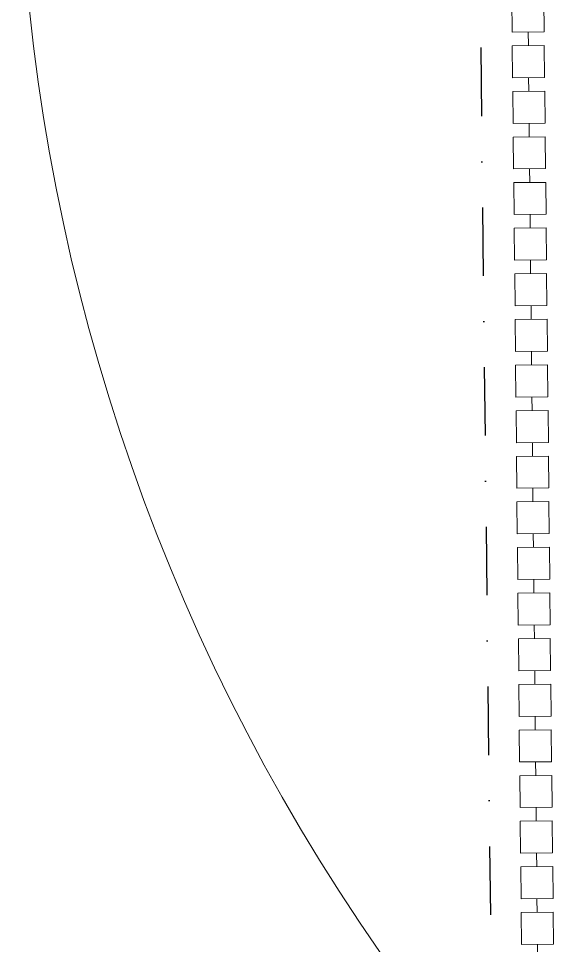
# Model space of a CAD drawing. Header units: millimetres. Extents: x -39027 to 364494, y -35256 to 94895.
# Drawn here: x 171005 to 171590, y 82105 to 83121 of the extents above; entities that cross this region are included whole.
import ezdxf

# ---------------------------------------------------------------- set-up
doc = ezdxf.new("R2010")
doc.units = ezdxf.units.MM
doc.header["$LTSCALE"] = 25
doc.linetypes.add('BG_Dash Dot 3mm', pattern=[7, 3, -2, 0, -2])
for name, color, linetype, lineweight in [('A-DETL-MBND', 4, 'Continuous', 13), ('A-GLAZ-CWMG', 3, 'Continuous', 5), ('C-PROP-LINE', 91, 'BG_Dash Dot 3mm', 25), ('C-TOPO', 251, 'Continuous', 9), ('L-PLNT', 71, 'Continuous', 5)]:
    doc.layers.add(name, color=color, linetype=linetype, lineweight=lineweight)

# ---------------------------------------------------------------- blocks, each defined once
blk = doc.blocks.new('Rectangular Mullion - 35mm Timber Batten_Black_-V158-PROPOSED FIRST FLOOR PLAN')
at = {"layer": 'A-DETL-MBND', "lineweight": 5}
h = blk.add_hatch(dxfattribs=at)
h.set_pattern_fill('FP_59', color=256, style=0, pattern_type=2)
h.set_pattern_definition([(275.345, (9173.97, -700.29), (-961.3299, 11180.83564), [122.343, -12111.92]), (259.271, (9185.36, -822.1), (-583.2013, -4148.2803), [155.42, -5025.186]), (225.581, (9156.4, -974.8), (10.3, -1015.95), [114.95, -1321.89]), (223.733, (9075.98, -1056.9), (-15031.03056, -14444.64997), [222.826, -22059.793]), (257.586, (8914.97, -1210.94), (2087.9785, 9131.3807), [135.55, -13419.58]), (270.581, (8885.8, -1343.3), (1026.25, -1005.65), [254, -762]), (280.043, (8888.41, -1597.31), (-738.492, 5127.6984), [123.6, -6056.485]), (276.292, (8899.66, -703.07), (-907.7606, 9155.378), [102.107, -10108.567]), (270.581, (8910.9, -804.6), (1026.25, -1005.65), [152.4, -863.6]), (242.28, (8912.396, -956.955), (-5860.57735, -11301.23054), [150.01, -14851.05]), (218.456, (8842.62, -1089.75), (5149.3642, 3975.7446), [231.684, -11352.5]), (231.292, (8661.19, -1233.84), (-4906.31395, -6236.6421), [144.4, -14295.673]), (264.241, (8570.89, -1346.52), (-710.2362, -8160.4043), [184.006, -9016.265]), (282.47, (8552.426, -1529.595), (-3089.97723, 14214.93996), [197.272, -19529.88]), (277.291, (8584.717, -706.265), (1226.4472, -9118.15894), [173.91, -17217.207]), (267.215, (8606.79, -878.77), (-731.79544, -16271.27145), [173.02, -17128.838]), (236.891, (8598.38, -1051.58), (1467.41, 1734.3555), [183.16, -3480.08]), (223.091, (8498.33, -1205.01), (-10987.20573, -10363.87425), [165.393, -16373.89]), (255.65, (8377.55, -1318), (-2807.6254, -11238.79483), [157.726, -15614.836]), (270.581, (8338.5, -1470.8), (1026.25, -1005.65), [121.92, -894.08]), (283.576, (8339.695, -1592.716), (2272.7275, -9087.16), [135.55, -13419.58]), (270.581, (9349.9, -1013.5), (1026.25, -1005.65), [3.35, -1012.65]), (47.429, (9198.923, -1157.26), (-14136.86016, -15320.86738), [222.826, -22059.793]), (64.016, (8333.7, -1003.47), (188.765, 1424.387), [90.87, -2180.97]), (82.451, (8373.53, -921.78), (669.2448, 6143.7432), [143.684, -7040.52]), (113.78, (8392.41, -779.34), (-2327.6059, 4951.5328), [77.38, -7660.25]), (244.016, (9198.92, -1157.26), (-188.765, -1424.387), [113.59, -2158.25]), (263.871, (9149.156, -1259.37), (1041.28477, 9141.15535), [173.91, -17217.207]), (280.706, (9130.588, -1432.286), (3293.28155, -17226.9146), [288.98, -28609.032]), (280.886, (9285.72, -699.155), (1256.256, -6051.0576), [113.59, -11245.633]), (255.057, (9307.173, -810.703), (3039.58685, 11178.29145), [189.804, -18790.642]), (227.702, (9258.23, -994.09), (12136.13332, 13259.3523), [194.107, -19216.546]), (235.886, (9127.6, -1137.66), (-6902.18163, -10303.6902), [160.644, -15903.726]), (261.119, (9037.5, -1270.66), (-634.3537, -5141.62), [185.4, -5994.684]), (277.163, (9008.88, -1453.842), (-2130.02107, 17260.1856), [265.913, -26325.352]), (278.711, (9031.73, -701.73), (-793.6982, 6128.908), [143.684, -7040.52]), (259.271, (9053.5, -843.76), (-583.2013, -4148.2803), [155.42, -5025.186]), (228.071, (9024.56, -996.46), (10138.92972, 11195.11873), [165.393, -16373.89]), (225.581, (8914.05, -1119.5), (10.3, -1015.95), [186.79, -1250.05]), (253.227, (8783.31, -1252.92), (4045.915, 13213.55093), [170.313, -16860.95]), (273.948, (8734.163, -1415.986), (-1061.8992, 16253.06645), [173.02, -17128.838]), (287.684, (8746.074, -1588.594), (3293.25107, -10083.1748), [138.19, -13680.903]), (279.327, (8777.75, -704.31), (1240.49235, -7076.29736), [133.633, -13229.76]), (255.65, (8799.406, -836.174), (-2807.6254, -11238.79483), [157.726, -15614.836]), (238.576, (8760.31, -988.98), (3180.0977, 4998.3678), [191.7, -9393.227]), (220.682, (8660.367, -1152.56), (13147.30096, 11247.34238), [252.37, -24984.547]), (254.636, (8468.99, -1317.07), (1243.8521, 4000.148), [147.93, -7248.66]), (276.59, (8429.79, -1459.715), (1224.62715, -10136.96904), [194.107, -19216.546]), (293.78, (8452.07, -1652.54), (2327.6059, -4951.5328), [77.38, -7660.25]), (280.043, (8472.96, -707.4), (-738.492, 5127.6984), [123.6, -6056.485]), (260.573, (8494.52, -829.106), (-1802.4521, -11215.3096), [175.39, -17363.49]), (233.176, (8465.79, -1002.126), (-9949.4577, -13367.31625), [217.433, -21525.916]), (241.526, (9351.42, -1165.87), (-3818.2327, -7246.913), [104.603, -10355.757]), (259.797, (9301.55, -1257.823), (2976.46898, 16269.24884), [217.196, -21502.404]), (277.706, (9263.07, -1471.59), (-838.2997, 7135.1286), [245.74, -7945.516])])
h.paths.add_polyline_path([(17.5, 17.5), (17.5, -17.5), (-17.5, -17.5), (-17.5, 17.5)], flags=0)
for p, q in [((-17.5, -17.5), (-17.5, 17.5)), ((-17.5, 17.5), (17.5, 17.5)), ((17.5, 17.5), (17.5, -17.5)), ((17.5, -17.5), (-17.5, -17.5))]:
    blk.add_line(p, q, dxfattribs=at)
blk = doc.blocks.new('Rectangular Mullion - 35mm Timber Batten_Black_-V159-PROPOSED FIRST FLOOR PLAN')
at = {"layer": 'A-DETL-MBND', "lineweight": 5}
for p, q in [((-17.5, -17.5), (-17.5, 17.5)), ((-17.5, 17.5), (17.5, 17.5)), ((17.5, 17.5), (17.5, -17.5)), ((17.5, -17.5), (-17.5, -17.5))]:
    blk.add_line(p, q, dxfattribs=at)
blk = doc.blocks.new('Rectangular Mullion - 35mm Timber Batten_Black_-V160-PROPOSED FIRST FLOOR PLAN')
at = {"layer": 'A-DETL-MBND', "lineweight": 5}
for p, q in [((-17.5, -17.5), (-17.5, 17.5)), ((-17.5, 17.5), (17.5, 17.5)), ((17.5, 17.5), (17.5, -17.5)), ((17.5, -17.5), (-17.5, -17.5))]:
    blk.add_line(p, q, dxfattribs=at)
blk = doc.blocks.new('Rectangular Mullion - 35mm Timber Batten_Black_-V161-PROPOSED FIRST FLOOR PLAN')
at = {"layer": 'A-DETL-MBND', "lineweight": 5}
for p, q in [((-17.5, -17.5), (-17.5, 17.5)), ((-17.5, 17.5), (17.5, 17.5)), ((17.5, 17.5), (17.5, -17.5)), ((17.5, -17.5), (-17.5, -17.5))]:
    blk.add_line(p, q, dxfattribs=at)
blk = doc.blocks.new('Rectangular Mullion - 35mm Timber Batten_Black_-V162-PROPOSED FIRST FLOOR PLAN')
at = {"layer": 'A-DETL-MBND', "lineweight": 5}
for p, q in [((-17.5, -17.5), (-17.5, 17.5)), ((-17.5, 17.5), (17.5, 17.5)), ((17.5, 17.5), (17.5, -17.5)), ((17.5, -17.5), (-17.5, -17.5))]:
    blk.add_line(p, q, dxfattribs=at)
blk = doc.blocks.new('Rectangular Mullion - 35mm Timber Batten_Black_-V163-PROPOSED FIRST FLOOR PLAN')
at = {"layer": 'A-DETL-MBND', "lineweight": 5}
for p, q in [((-17.5, -17.5), (-17.5, 17.5)), ((-17.5, 17.5), (17.5, 17.5)), ((17.5, 17.5), (17.5, -17.5)), ((17.5, -17.5), (-17.5, -17.5))]:
    blk.add_line(p, q, dxfattribs=at)
blk = doc.blocks.new('Rectangular Mullion - 35mm Timber Batten_Black_-V164-PROPOSED FIRST FLOOR PLAN')
at = {"layer": 'A-DETL-MBND', "lineweight": 5}
for p, q in [((-17.5, -17.5), (-17.5, 17.5)), ((-17.5, 17.5), (17.5, 17.5)), ((17.5, 17.5), (17.5, -17.5)), ((17.5, -17.5), (-17.5, -17.5))]:
    blk.add_line(p, q, dxfattribs=at)
blk = doc.blocks.new('Rectangular Mullion - 35mm Timber Batten_Black_-V165-PROPOSED FIRST FLOOR PLAN')
at = {"layer": 'A-DETL-MBND', "lineweight": 5}
for p, q in [((-17.5, -17.5), (-17.5, 17.5)), ((-17.5, 17.5), (17.5, 17.5)), ((17.5, 17.5), (17.5, -17.5)), ((17.5, -17.5), (-17.5, -17.5))]:
    blk.add_line(p, q, dxfattribs=at)
blk = doc.blocks.new('Rectangular Mullion - 35mm Timber Batten_Black_-V166-PROPOSED FIRST FLOOR PLAN')
at = {"layer": 'A-DETL-MBND', "lineweight": 5}
for p, q in [((-17.5, -17.5), (-17.5, 17.5)), ((-17.5, 17.5), (17.5, 17.5)), ((17.5, 17.5), (17.5, -17.5)), ((17.5, -17.5), (-17.5, -17.5))]:
    blk.add_line(p, q, dxfattribs=at)
blk = doc.blocks.new('Rectangular Mullion - 35mm Timber Batten_Black_-V167-PROPOSED FIRST FLOOR PLAN')
at = {"layer": 'A-DETL-MBND', "lineweight": 5}
h = blk.add_hatch(dxfattribs=at)
h.set_pattern_fill('FP_62', color=256, style=0, pattern_type=2)
h.set_pattern_definition([(275.345, (8723.97, -700.29), (-961.3299, 11180.83564), [122.343, -12111.92]), (259.271, (8735.36, -822.1), (-583.2013, -4148.2803), [155.42, -5025.186]), (225.581, (8706.4, -974.8), (10.3, -1015.95), [114.95, -1321.89]), (223.733, (8625.98, -1056.9), (-15031.03056, -14444.64997), [222.826, -22059.793]), (257.586, (8464.97, -1210.94), (2087.9785, 9131.3807), [135.55, -13419.58]), (270.581, (8435.8, -1343.3), (1026.25, -1005.65), [254, -762]), (280.043, (8438.41, -1597.31), (-738.492, 5127.6984), [123.6, -6056.485]), (276.292, (8449.66, -703.07), (-907.7606, 9155.378), [102.107, -10108.567]), (270.581, (8460.9, -804.6), (1026.25, -1005.65), [152.4, -863.6]), (242.28, (8462.396, -956.955), (-5860.57735, -11301.23054), [150.01, -14851.05]), (218.456, (8392.62, -1089.75), (5149.3642, 3975.7446), [231.684, -11352.5]), (231.292, (8211.19, -1233.84), (-4906.31395, -6236.6421), [144.4, -14295.673]), (264.241, (8120.89, -1346.52), (-710.2362, -8160.4043), [184.006, -9016.265]), (282.47, (8102.426, -1529.595), (-3089.97723, 14214.93996), [197.272, -19529.88]), (277.291, (8134.717, -706.265), (1226.4472, -9118.15894), [173.91, -17217.207]), (267.215, (8156.79, -878.77), (-731.79544, -16271.27145), [173.02, -17128.84]), (236.891, (8148.38, -1051.58), (1467.41, 1734.356), [183.16, -3480.08]), (223.091, (8048.33, -1205.01), (-10987.20573, -10363.87425), [165.393, -16373.89]), (255.65, (7927.55, -1318), (-2807.6254, -11238.79483), [157.726, -15614.836]), (270.581, (7888.5, -1470.8), (1026.25, -1005.65), [121.92, -894.08]), (283.576, (7889.695, -1592.716), (2272.7275, -9087.16), [135.55, -13419.58]), (270.581, (8899.9, -1013.5), (1026.25, -1005.65), [3.35, -1012.65]), (47.429, (8748.923, -1157.26), (-14136.86016, -15320.86738), [222.826, -22059.793]), (64.016, (7883.7, -1003.47), (188.765, 1424.387), [90.87, -2180.97]), (82.451, (7923.53, -921.78), (669.2448, 6143.7432), [143.684, -7040.52]), (113.78, (7942.41, -779.34), (-2327.6059, 4951.5328), [77.38, -7660.25]), (244.016, (8748.92, -1157.26), (-188.765, -1424.387), [113.59, -2158.25]), (263.871, (8699.156, -1259.37), (1041.28477, 9141.15535), [173.91, -17217.207]), (280.706, (8680.588, -1432.286), (3293.28155, -17226.9146), [288.98, -28609.032]), (280.886, (8835.72, -699.155), (1256.256, -6051.0576), [113.59, -11245.633]), (255.057, (8857.173, -810.703), (3039.58685, 11178.29145), [189.804, -18790.642]), (227.702, (8808.23, -994.09), (12136.13332, 13259.3523), [194.107, -19216.546]), (235.886, (8677.6, -1137.66), (-6902.18163, -10303.6902), [160.644, -15903.726]), (261.119, (8587.5, -1270.66), (-634.3537, -5141.62), [185.4, -5994.684]), (277.163, (8558.88, -1453.842), (-2130.02107, 17260.1856), [265.913, -26325.352]), (278.711, (8581.73, -701.73), (-793.6982, 6128.908), [143.684, -7040.52]), (259.271, (8603.5, -843.76), (-583.2013, -4148.2803), [155.42, -5025.186]), (228.071, (8574.56, -996.46), (10138.9297, 11195.11873), [165.393, -16373.89]), (225.581, (8464.05, -1119.5), (10.3, -1015.95), [186.79, -1250.05]), (253.227, (8333.31, -1252.92), (4045.915, 13213.55093), [170.313, -16860.95]), (273.948, (8284.163, -1415.986), (-1061.8992, 16253.06645), [173.02, -17128.84]), (287.684, (8296.074, -1588.594), (3293.25107, -10083.1748), [138.19, -13680.903]), (279.327, (8327.75, -704.31), (1240.49235, -7076.29736), [133.633, -13229.76]), (255.65, (8349.406, -836.174), (-2807.6254, -11238.79483), [157.726, -15614.836]), (238.576, (8310.31, -988.98), (3180.0977, 4998.3678), [191.7, -9393.227]), (220.682, (8210.367, -1152.56), (13147.30096, 11247.34238), [252.37, -24984.547]), (254.636, (8018.99, -1317.07), (1243.8521, 4000.148), [147.93, -7248.66]), (276.59, (7979.79, -1459.715), (1224.62715, -10136.96904), [194.107, -19216.546]), (293.78, (8002.07, -1652.54), (2327.6059, -4951.5328), [77.38, -7660.25]), (280.043, (8022.96, -707.4), (-738.492, 5127.6984), [123.6, -6056.485]), (260.573, (8044.52, -829.106), (-1802.4521, -11215.3096), [175.39, -17363.49]), (233.176, (8015.79, -1002.126), (-9949.4577, -13367.31625), [217.433, -21525.916]), (241.526, (8901.42, -1165.87), (-3818.2327, -7246.913), [104.603, -10355.757]), (259.797, (8851.55, -1257.823), (2976.46898, 16269.24884), [217.196, -21502.404]), (277.706, (8813.07, -1471.59), (-838.2997, 7135.1286), [245.74, -7945.516])])
h.paths.add_polyline_path([(17.5, 17.5), (17.5, -17.5), (-17.5, -17.5), (-17.5, 17.5)], flags=0)
for p, q in [((-17.5, -17.5), (-17.5, 17.5)), ((-17.5, 17.5), (17.5, 17.5)), ((17.5, 17.5), (17.5, -17.5)), ((17.5, -17.5), (-17.5, -17.5))]:
    blk.add_line(p, q, dxfattribs=at)
blk = doc.blocks.new('Rectangular Mullion - 35mm Timber Batten_Black_-V168-PROPOSED FIRST FLOOR PLAN')
at = {"layer": 'A-DETL-MBND', "lineweight": 5}
for p, q in [((-17.5, -17.5), (-17.5, 17.5)), ((-17.5, 17.5), (17.5, 17.5)), ((17.5, 17.5), (17.5, -17.5)), ((17.5, -17.5), (-17.5, -17.5))]:
    blk.add_line(p, q, dxfattribs=at)
blk = doc.blocks.new('Rectangular Mullion - 35mm Timber Batten_Black_-V169-PROPOSED FIRST FLOOR PLAN')
at = {"layer": 'A-DETL-MBND', "lineweight": 5}
for p, q in [((-17.5, -17.5), (-17.5, 17.5)), ((-17.5, 17.5), (17.5, 17.5)), ((17.5, 17.5), (17.5, -17.5)), ((17.5, -17.5), (-17.5, -17.5))]:
    blk.add_line(p, q, dxfattribs=at)
blk = doc.blocks.new('Rectangular Mullion - 35mm Timber Batten_Black_-V170-PROPOSED FIRST FLOOR PLAN')
at = {"layer": 'A-DETL-MBND', "lineweight": 5}
for p, q in [((-17.5, -17.5), (-17.5, 17.5)), ((-17.5, 17.5), (17.5, 17.5)), ((17.5, 17.5), (17.5, -17.5)), ((17.5, -17.5), (-17.5, -17.5))]:
    blk.add_line(p, q, dxfattribs=at)
blk = doc.blocks.new('Rectangular Mullion - 35mm Timber Batten_Black_-V171-PROPOSED FIRST FLOOR PLAN')
at = {"layer": 'A-DETL-MBND', "lineweight": 5}
for p, q in [((-17.5, -17.5), (-17.5, 17.5)), ((-17.5, 17.5), (17.5, 17.5)), ((17.5, 17.5), (17.5, -17.5)), ((17.5, -17.5), (-17.5, -17.5))]:
    blk.add_line(p, q, dxfattribs=at)
blk = doc.blocks.new('Rectangular Mullion - 35mm Timber Batten_Black_-V172-PROPOSED FIRST FLOOR PLAN')
at = {"layer": 'A-DETL-MBND', "lineweight": 5}
for p, q in [((-17.5, -17.5), (-17.5, 17.5)), ((-17.5, 17.5), (17.5, 17.5)), ((17.5, 17.5), (17.5, -17.5)), ((17.5, -17.5), (-17.5, -17.5))]:
    blk.add_line(p, q, dxfattribs=at)
blk = doc.blocks.new('Rectangular Mullion - 35mm Timber Batten_Black_-V173-PROPOSED FIRST FLOOR PLAN')
at = {"layer": 'A-DETL-MBND', "lineweight": 5}
for p, q in [((-17.5, -17.5), (-17.5, 17.5)), ((-17.5, 17.5), (17.5, 17.5)), ((17.5, 17.5), (17.5, -17.5)), ((17.5, -17.5), (-17.5, -17.5))]:
    blk.add_line(p, q, dxfattribs=at)
blk = doc.blocks.new('Rectangular Mullion - 35mm Timber Batten_Black_-V174-PROPOSED FIRST FLOOR PLAN')
at = {"layer": 'A-DETL-MBND', "lineweight": 5}
for p, q in [((-17.5, -17.5), (-17.5, 17.5)), ((-17.5, 17.5), (17.5, 17.5)), ((17.5, 17.5), (17.5, -17.5)), ((17.5, -17.5), (-17.5, -17.5))]:
    blk.add_line(p, q, dxfattribs=at)
blk = doc.blocks.new('Rectangular Mullion - 35mm Timber Batten_Black_-V175-PROPOSED FIRST FLOOR PLAN')
at = {"layer": 'A-DETL-MBND', "lineweight": 5}
for p, q in [((-17.5, -17.5), (-17.5, 17.5)), ((-17.5, 17.5), (17.5, 17.5)), ((17.5, 17.5), (17.5, -17.5)), ((17.5, -17.5), (-17.5, -17.5))]:
    blk.add_line(p, q, dxfattribs=at)
blk = doc.blocks.new('Rectangular Mullion - 35mm Timber Batten_Black_-V176-PROPOSED FIRST FLOOR PLAN')
at = {"layer": 'A-DETL-MBND', "lineweight": 5}
for p, q in [((-17.5, -17.5), (-17.5, 17.5)), ((-17.5, 17.5), (17.5, 17.5)), ((17.5, 17.5), (17.5, -17.5)), ((17.5, -17.5), (-17.5, -17.5))]:
    blk.add_line(p, q, dxfattribs=at)
blk = doc.blocks.new('Rectangular Mullion - 35mm Timber Batten_Black_-V177-PROPOSED FIRST FLOOR PLAN')
at = {"layer": 'A-DETL-MBND', "lineweight": 5}
for p, q in [((-17.5, -17.5), (-17.5, 17.5)), ((-17.5, 17.5), (17.5, 17.5)), ((17.5, 17.5), (17.5, -17.5)), ((17.5, -17.5), (-17.5, -17.5))]:
    blk.add_line(p, q, dxfattribs=at)
blk = doc.blocks.new('Rectangular Mullion - 35mm Timber Batten_Black_-V178-PROPOSED FIRST FLOOR PLAN')
at = {"layer": 'A-DETL-MBND', "lineweight": 5}
for p, q in [((-17.5, -17.5), (-17.5, 17.5)), ((-17.5, 17.5), (17.5, 17.5)), ((17.5, 17.5), (17.5, -17.5)), ((17.5, -17.5), (-17.5, -17.5))]:
    blk.add_line(p, q, dxfattribs=at)
blk = doc.blocks.new('Family - ___-1009153-PROPOSED FIRST FLOOR PLAN')
at = {"layer": 'C-PROP-LINE'}
blk.add_line((-849, 9654.7), (-819.6, 7014.9), dxfattribs=at)
blk = doc.blocks.new('Family - ___-2269169-PROPOSED FIRST FLOOR PLAN')
at = {"layer": 'C-PROP-LINE'}
blk.add_line((-849, 9654.7), (-819.6, 7014.9), dxfattribs=at)
blk = doc.blocks.new('PLANTING_Coloured tree scaleable - 7 Meters-2580589-PROPOSED SITE PLAN')
at = {"layer": 'L-PLNT', "lineweight": 9}
blk.add_arc((0.5, 19.1), 2769.2, 177.9304, 244.2846, dxfattribs=at)

msp = doc.modelspace()

# ---------------------------------------------------------------- linework, layer by layer
at = {"layer": 'C-TOPO'}
for p, q in [((171562.7, 83106), (171562.9, 83091)), ((171563.2, 83056), (171563.4, 83041)), ((171563.7, 83006), (171563.9, 82991)), ((171564.2, 82956), (171564.4, 82941)), ((171564.7, 82906), (171564.9, 82891)), ((171565.2, 82856), (171565.3, 82847.2)), ((171565.3, 82847.2), (171565.4, 82841)), ((171565.8, 82806), (171565.9, 82791)), ((171566.3, 82756), (171566.4, 82741)), ((171566.8, 82706), (171566.9, 82691)), ((171567.3, 82656), (171567.4, 82641)), ((171567.8, 82606), (171567.9, 82591)), ((171568.3, 82556), (171568.4, 82541)), ((171568.8, 82506), (171568.9, 82491)), ((171569.3, 82456), (171569.5, 82441)), ((171569.8, 82406), (171570, 82391)), ((171570.3, 82356), (171570.5, 82341)), ((171570.8, 82306), (171571, 82291)), ((171571.3, 82256), (171571.5, 82241)), ((171571.8, 82206), (171572, 82191)), ((171572.3, 82156), (171572.5, 82141)), ((171572.9, 82106), (171573, 82091))]:
    msp.add_line(p, q, dxfattribs=at)

# ---------------------------------------------------------------- block references
at = {"layer": 'A-GLAZ-CWMG', "lineweight": 5, "extrusion": (0, 0, -1), "rotation": 269.4189036324616}
for name, p in [('Rectangular Mullion - 35mm Timber Batten_Black_-V158-PROPOSED FIRST FLOOR PLAN', (-171562.5, 83123.5)), ('Rectangular Mullion - 35mm Timber Batten_Black_-V159-PROPOSED FIRST FLOOR PLAN', (-171563, 83073.5)), ('Rectangular Mullion - 35mm Timber Batten_Black_-V160-PROPOSED FIRST FLOOR PLAN', (-171563.5, 83023.5)), ('Rectangular Mullion - 35mm Timber Batten_Black_-V161-PROPOSED FIRST FLOOR PLAN', (-171564.1, 82973.5)), ('Rectangular Mullion - 35mm Timber Batten_Black_-V162-PROPOSED FIRST FLOOR PLAN', (-171564.6, 82923.5)), ('Rectangular Mullion - 35mm Timber Batten_Black_-V163-PROPOSED FIRST FLOOR PLAN', (-171565.1, 82873.5)), ('Rectangular Mullion - 35mm Timber Batten_Black_-V164-PROPOSED FIRST FLOOR PLAN', (-171565.6, 82823.5)), ('Rectangular Mullion - 35mm Timber Batten_Black_-V165-PROPOSED FIRST FLOOR PLAN', (-171566.1, 82773.5)), ('Rectangular Mullion - 35mm Timber Batten_Black_-V166-PROPOSED FIRST FLOOR PLAN', (-171566.6, 82723.5)), ('Rectangular Mullion - 35mm Timber Batten_Black_-V167-PROPOSED FIRST FLOOR PLAN', (-171567.1, 82673.5)), ('Rectangular Mullion - 35mm Timber Batten_Black_-V168-PROPOSED FIRST FLOOR PLAN', (-171567.6, 82623.5)), ('Rectangular Mullion - 35mm Timber Batten_Black_-V169-PROPOSED FIRST FLOOR PLAN', (-171568.1, 82573.5)), ('Rectangular Mullion - 35mm Timber Batten_Black_-V170-PROPOSED FIRST FLOOR PLAN', (-171568.6, 82523.5)), ('Rectangular Mullion - 35mm Timber Batten_Black_-V171-PROPOSED FIRST FLOOR PLAN', (-171569.1, 82473.5)), ('Rectangular Mullion - 35mm Timber Batten_Black_-V172-PROPOSED FIRST FLOOR PLAN', (-171569.6, 82423.5)), ('Rectangular Mullion - 35mm Timber Batten_Black_-V173-PROPOSED FIRST FLOOR PLAN', (-171570.1, 82373.5)), ('Rectangular Mullion - 35mm Timber Batten_Black_-V174-PROPOSED FIRST FLOOR PLAN', (-171570.6, 82323.5)), ('Rectangular Mullion - 35mm Timber Batten_Black_-V175-PROPOSED FIRST FLOOR PLAN', (-171571.2, 82273.5)), ('Rectangular Mullion - 35mm Timber Batten_Black_-V176-PROPOSED FIRST FLOOR PLAN', (-171571.7, 82223.5)), ('Rectangular Mullion - 35mm Timber Batten_Black_-V177-PROPOSED FIRST FLOOR PLAN', (-171572.2, 82173.5)), ('Rectangular Mullion - 35mm Timber Batten_Black_-V178-PROPOSED FIRST FLOOR PLAN', (-171572.7, 82123.5))]:
    msp.add_blockref(name, p, dxfattribs=at)
at = {"layer": 'C-PROP-LINE'}
for name in ['Family - ___-1009153-PROPOSED FIRST FLOOR PLAN', 'Family - ___-2269169-PROPOSED FIRST FLOOR PLAN']:
    msp.add_blockref(name, (172355.8, 73784.3), dxfattribs=at)
at = {"layer": 'L-PLNT', "lineweight": 9, "xscale": 0.7980000000000003, "yscale": 0.7980000000000003, "zscale": 0.7980000000000003, "rotation": 336.899377919427}
msp.add_blockref('PLANTING_Coloured tree scaleable - 7 Meters-2580589-PROPOSED SITE PLAN', (173208.2, 83345.4), dxfattribs=at)

doc.saveas('drawing.dxf')
